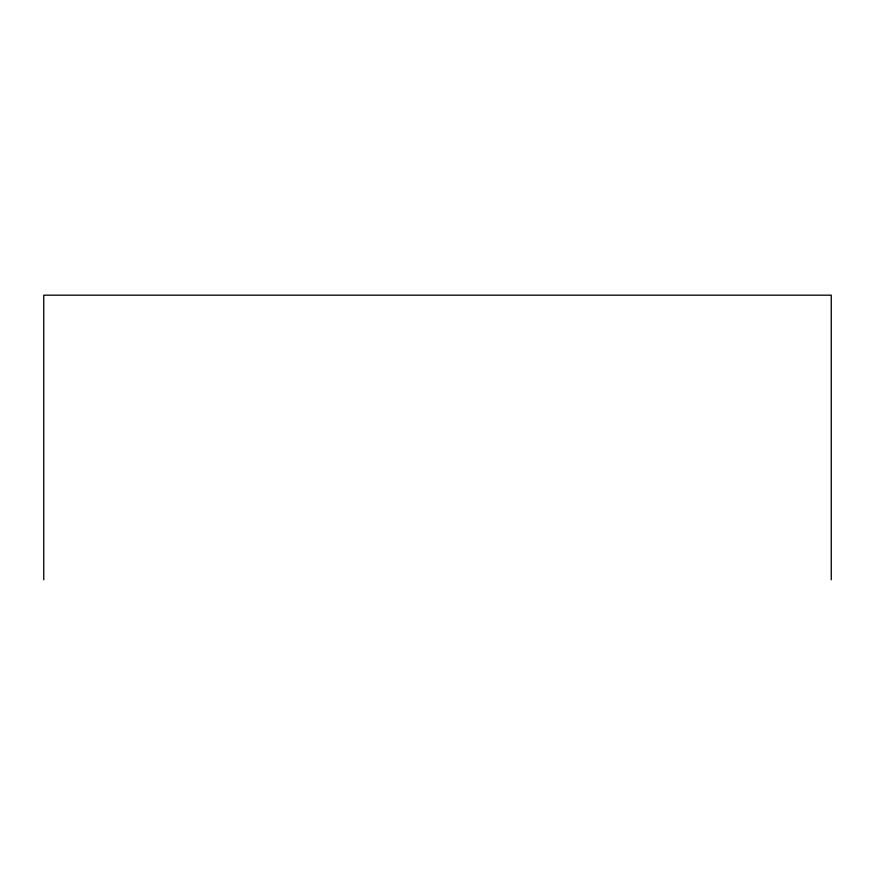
<?xml version="1.0" encoding="UTF-8"?>
<svg xmlns="http://www.w3.org/2000/svg" width="875" height="875" viewBox="0 0 875 875"><rect width="100%" height="100%" fill="white"/><g stroke="black" fill="none" stroke-linecap="round" stroke-linejoin="round"><path stroke-width="1.31" d="M831.25 579.819L831.25 295.181L43.75 295.181L43.75 579.819"/></g></svg>
